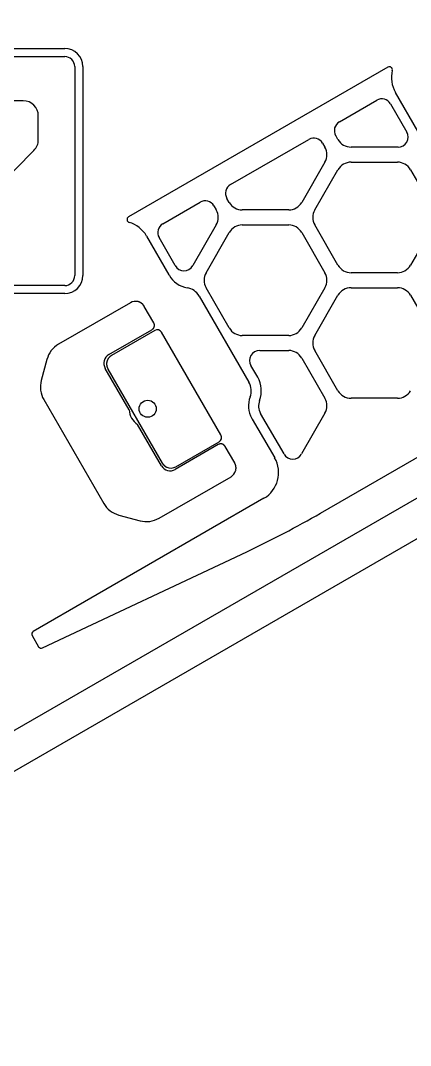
# Model space of a CAD drawing. Extents: x 442 to 745, y 5 to 355.
# Drawn here: x 633.4 to 665.4, y 4.7 to 88.7 of the extents above; entities that cross this region are included whole.
import ezdxf

# ---------------------------------------------------------------- set-up
doc = ezdxf.new("R2010")
doc.units = 0
doc.layers.add('VISIBLE__ANSI_', color=7, linetype='CONTINUOUS')

msp = doc.modelspace()

# ---------------------------------------------------------------- linework, layer by layer
at = {"layer": 'VISIBLE__ANSI_'}
for p, q in [((742.612, 93.859), (593.942, 8.024)), ((593.942, 4.696), (745.495, 92.195)), ((593.225, 86.43), (637.036, 86.43)), ((593.225, 85.771), (637.036, 85.771)), ((637.86, 84.948), (637.86, 67.819)), ((638.519, 84.948), (638.519, 67.819)), ((663.525, 84.904), (642.265, 72.629)), ((665.982, 79.653), (664.144, 82.836)), ((633.64, 82.145), (619.64, 82.145)), ((659.548, 80.42), (662.615, 82.191)), ((663.74, 81.889), (665.071, 79.583)), ((634.875, 78.951), (634.875, 80.91)), ((659.437, 78.966), (659.247, 79.295)), ((650.633, 75.273), (657.052, 78.979)), ((658.177, 78.678), (658.367, 78.348)), ((664.358, 78.348), (660.506, 78.348)), ((628.067, 71.63), (634.513, 78.077)), ((658.367, 77.113), (656.465, 73.819)), ((657.535, 73.201), (659.437, 76.495)), ((660.506, 77.113), (664.31, 77.113)), ((665.38, 76.495), (667.282, 73.201)), ((650.522, 73.819), (650.332, 74.148)), ((645.07, 72.061), (648.137, 73.832)), ((649.262, 73.531), (649.452, 73.201)), ((655.395, 73.201), (651.592, 73.201)), ((649.452, 71.966), (647.526, 68.631)), ((651.592, 71.966), (655.395, 71.966)), ((659.437, 68.672), (657.535, 71.966)), ((667.282, 71.966), (665.38, 68.672)), ((643.747, 71.06), (645.584, 67.877)), ((646.1, 68.631), (644.769, 70.936)), ((648.62, 68.054), (650.522, 71.348)), ((656.465, 71.348), (658.367, 68.054)), ((645.584, 67.877), (645.614, 67.825)), ((664.31, 68.054), (660.506, 68.054)), ((637.036, 66.995), (593.225, 66.995)), ((650.522, 63.525), (648.62, 66.819)), ((658.367, 66.819), (656.465, 63.525)), ((660.506, 66.819), (664.31, 66.819)), ((637.036, 66.336), (593.225, 66.336)), ((642.433, 65.594), (636.539, 62.191)), ((648.061, 66.139), (652.143, 59.07)), ((657.535, 62.907), (659.437, 66.201)), ((665.38, 66.201), (667.282, 62.907)), ((644.34, 63.938), (643.558, 65.293)), ((640.659, 61.337), (644.19, 63.375)), ((644.415, 63.315), (640.884, 61.277)), ((649.836, 54.748), (644.977, 63.164)), ((655.395, 62.907), (651.592, 62.907)), ((653.018, 61.672), (655.395, 61.672)), ((659.437, 58.378), (657.535, 61.672)), ((635.58, 60.941), (635.117, 59.214)), ((656.465, 61.054), (658.367, 57.76)), ((642.319, 56.815), (640.358, 60.212)), ((640.583, 60.152), (645.03, 52.449)), ((652.856, 59.482), (652.305, 60.437)), ((658.012, 48.343), (676.684, 59.124)), ((635.322, 57.651), (640.234, 49.144)), ((664.31, 57.76), (660.506, 57.76)), ((655.015, 53.19), (653.092, 56.52)), ((658.367, 56.525), (656.441, 53.19)), ((644.97, 52.224), (643.008, 55.621)), ((652.379, 56.108), (652.409, 56.056)), ((652.409, 56.056), (654.247, 52.873)), ((649.625, 53.961), (646.094, 51.923)), ((646.155, 52.148), (649.685, 54.186)), ((650.97, 52.455), (650.187, 53.81)), ((644.774, 47.927), (650.668, 51.33)), ((653.357, 49.555), (634.458, 38.643)), ((641.484, 48.184), (643.212, 47.722)), ((635.218, 37.286), (651.959, 45.176)), ((634.367, 38.306), (634.899, 37.386))]:
    msp.add_line(p, q, dxfattribs=at)
for points in [[(643.558, 65.293, 0), (643.556, 65.295, 0), (643.555, 65.298, 0), (643.553, 65.301, 0), (643.552, 65.303, 0), (643.55, 65.306, 0), (643.548, 65.309, 0), (643.547, 65.311, 0), (643.545, 65.314, 0), (643.543, 65.317, 0), (643.542, 65.32, 0), (643.54, 65.322, 0), (643.538, 65.325, 0), (643.536, 65.328, 0), (643.535, 65.33, 0), (643.533, 65.333, 0), (643.531, 65.336, 0), (643.529, 65.338, 0), (643.528, 65.341, 0), (643.526, 65.344, 0), (643.524, 65.346, 0), (643.522, 65.349, 0), (643.52, 65.352, 0), (643.518, 65.354, 0), (643.517, 65.357, 0), (643.515, 65.359, 0), (643.513, 65.362, 0), (643.511, 65.365, 0), (643.509, 65.367, 0), (643.507, 65.37, 0), (643.505, 65.373, 0), (643.503, 65.375, 0), (643.501, 65.378, 0), (643.499, 65.38, 0), (643.497, 65.383, 0), (643.495, 65.386, 0), (643.493, 65.388, 0), (643.491, 65.391, 0), (643.489, 65.393, 0), (643.487, 65.396, 0), (643.485, 65.399, 0), (643.483, 65.401, 0), (643.481, 65.404, 0), (643.479, 65.406, 0), (643.477, 65.409, 0), (643.474, 65.411, 0), (643.472, 65.414, 0), (643.47, 65.416, 0), (643.468, 65.419, 0), (643.466, 65.421, 0), (643.464, 65.424, 0), (643.461, 65.427, 0), (643.459, 65.429, 0), (643.457, 65.431, 0), (643.455, 65.434, 0), (643.452, 65.436, 0), (643.45, 65.439, 0), (643.448, 65.441, 0), (643.445, 65.444, 0), (643.443, 65.446, 0), (643.441, 65.449, 0), (643.439, 65.451, 0), (643.436, 65.454, 0), (643.434, 65.456, 0), (643.431, 65.459, 0), (643.429, 65.461, 0), (643.427, 65.463, 0), (643.424, 65.466, 0), (643.422, 65.468, 0), (643.419, 65.471, 0), (643.417, 65.473, 0), (643.415, 65.475, 0), (643.412, 65.478, 0), (643.41, 65.48, 0), (643.407, 65.482, 0), (643.405, 65.485, 0), (643.402, 65.487, 0), (643.4, 65.489, 0), (643.397, 65.492, 0), (643.394, 65.494, 0), (643.392, 65.496, 0), (643.389, 65.499, 0), (643.387, 65.501, 0), (643.384, 65.503, 0), (643.382, 65.505, 0), (643.379, 65.507, 0), (643.376, 65.51, 0), (643.374, 65.512, 0), (643.371, 65.514, 0), (643.368, 65.516, 0), (643.366, 65.519, 0), (643.363, 65.521, 0), (643.36, 65.523, 0), (643.358, 65.525, 0), (643.355, 65.527, 0), (643.352, 65.529, 0), (643.349, 65.532, 0), (643.347, 65.534, 0), (643.344, 65.536, 0), (643.341, 65.538, 0), (643.338, 65.54, 0), (643.335, 65.542, 0), (643.333, 65.544, 0), (643.33, 65.546, 0), (643.327, 65.548, 0), (643.324, 65.55, 0), (643.321, 65.552, 0), (643.318, 65.555, 0), (643.316, 65.556, 0), (643.313, 65.558, 0), (643.31, 65.561, 0), (643.307, 65.562, 0), (643.304, 65.564, 0), (643.301, 65.566, 0), (643.298, 65.568, 0), (643.295, 65.57, 0), (643.292, 65.572, 0), (643.289, 65.574, 0), (643.286, 65.576, 0), (643.283, 65.578, 0), (643.28, 65.58, 0), (643.277, 65.582, 0), (643.274, 65.583, 0), (643.271, 65.585, 0), (643.268, 65.587, 0), (643.265, 65.589, 0), (643.262, 65.591, 0), (643.259, 65.593, 0), (643.256, 65.594, 0), (643.253, 65.596, 0), (643.25, 65.598, 0), (643.247, 65.6, 0), (643.244, 65.601, 0), (643.24, 65.603, 0), (643.237, 65.605, 0), (643.234, 65.606, 0), (643.231, 65.608, 0), (643.228, 65.61, 0), (643.225, 65.611, 0), (643.222, 65.613, 0), (643.218, 65.615, 0), (643.215, 65.616, 0), (643.212, 65.618, 0), (643.209, 65.619, 0), (643.206, 65.621, 0), (643.202, 65.623, 0), (643.199, 65.624, 0), (643.196, 65.626, 0), (643.193, 65.627, 0), (643.189, 65.629, 0), (643.186, 65.63, 0), (643.183, 65.632, 0), (643.18, 65.633, 0), (643.176, 65.635, 0), (643.173, 65.636, 0), (643.17, 65.638, 0), (643.166, 65.639, 0), (643.163, 65.64, 0), (643.16, 65.642, 0), (643.156, 65.643, 0), (643.153, 65.644, 0), (643.15, 65.646, 0), (643.146, 65.647, 0), (643.143, 65.648, 0), (643.14, 65.65, 0), (643.136, 65.651, 0), (643.133, 65.652, 0), (643.129, 65.653, 0), (643.126, 65.655, 0), (643.123, 65.656, 0), (643.119, 65.657, 0), (643.116, 65.658, 0), (643.112, 65.66, 0), (643.109, 65.661, 0), (643.106, 65.662, 0), (643.102, 65.663, 0), (643.099, 65.664, 0), (643.095, 65.665, 0), (643.092, 65.666, 0), (643.088, 65.668, 0), (643.085, 65.668, 0), (643.081, 65.67, 0), (643.078, 65.671, 0), (643.074, 65.672, 0), (643.071, 65.673, 0), (643.067, 65.674, 0), (643.064, 65.675, 0), (643.06, 65.676, 0), (643.057, 65.677, 0), (643.053, 65.677, 0), (643.05, 65.678, 0), (643.046, 65.679, 0)], [(644.294, 63.461, 0), (644.296, 63.463, 0), (644.297, 63.465, 0), (644.299, 63.466, 0), (644.3, 63.468, 0), (644.302, 63.47, 0), (644.303, 63.472, 0), (644.304, 63.474, 0), (644.306, 63.475, 0), (644.307, 63.477, 0), (644.309, 63.479, 0), (644.31, 63.481, 0), (644.311, 63.482, 0), (644.313, 63.484, 0), (644.314, 63.486, 0), (644.315, 63.488, 0), (644.317, 63.49, 0), (644.318, 63.492, 0), (644.319, 63.493, 0), (644.321, 63.495, 0), (644.322, 63.497, 0), (644.323, 63.499, 0), (644.325, 63.501, 0), (644.326, 63.502, 0), (644.327, 63.504, 0), (644.328, 63.506, 0), (644.329, 63.508, 0), (644.331, 63.51, 0), (644.332, 63.512, 0), (644.333, 63.514, 0), (644.334, 63.516, 0), (644.335, 63.517, 0), (644.336, 63.519, 0), (644.338, 63.521, 0), (644.339, 63.523, 0), (644.34, 63.525, 0), (644.341, 63.527, 0), (644.342, 63.529, 0), (644.343, 63.531, 0), (644.344, 63.533, 0), (644.345, 63.535, 0), (644.346, 63.536, 0), (644.347, 63.538, 0), (644.348, 63.54, 0), (644.349, 63.542, 0), (644.35, 63.544, 0), (644.351, 63.546, 0), (644.352, 63.548, 0), (644.353, 63.55, 0), (644.354, 63.552, 0), (644.355, 63.554, 0), (644.356, 63.556, 0), (644.357, 63.558, 0), (644.358, 63.559, 0), (644.359, 63.561, 0), (644.359, 63.563, 0), (644.36, 63.565, 0), (644.361, 63.567, 0), (644.362, 63.569, 0), (644.363, 63.571, 0), (644.364, 63.573, 0), (644.365, 63.575, 0), (644.365, 63.577, 0), (644.366, 63.579, 0), (644.367, 63.581, 0), (644.368, 63.583, 0), (644.368, 63.585, 0), (644.369, 63.587, 0), (644.37, 63.589, 0), (644.371, 63.591, 0), (644.371, 63.593, 0), (644.372, 63.595, 0), (644.373, 63.597, 0), (644.373, 63.599, 0), (644.374, 63.601, 0), (644.375, 63.603, 0), (644.375, 63.605, 0), (644.376, 63.607, 0), (644.377, 63.609, 0), (644.377, 63.611, 0), (644.378, 63.612, 0), (644.378, 63.614, 0), (644.379, 63.617, 0), (644.38, 63.618, 0), (644.38, 63.62, 0), (644.381, 63.623, 0), (644.381, 63.624, 0), (644.382, 63.626, 0), (644.382, 63.628, 0), (644.383, 63.63, 0), (644.383, 63.632, 0), (644.384, 63.634, 0), (644.384, 63.636, 0), (644.385, 63.638, 0), (644.385, 63.64, 0), (644.386, 63.642, 0), (644.386, 63.644, 0), (644.386, 63.646, 0), (644.387, 63.648, 0), (644.387, 63.65, 0), (644.388, 63.652, 0), (644.388, 63.654, 0), (644.388, 63.656, 0), (644.389, 63.658, 0), (644.389, 63.66, 0), (644.39, 63.662, 0), (644.39, 63.664, 0), (644.39, 63.666, 0), (644.391, 63.668, 0), (644.391, 63.67, 0), (644.391, 63.672, 0), (644.391, 63.674, 0), (644.392, 63.676, 0), (644.392, 63.678, 0), (644.392, 63.68, 0), (644.392, 63.682, 0), (644.393, 63.684, 0), (644.393, 63.686, 0), (644.393, 63.688, 0), (644.393, 63.69, 0), (644.393, 63.692, 0), (644.394, 63.694, 0), (644.394, 63.696, 0), (644.394, 63.698, 0), (644.394, 63.7, 0), (644.394, 63.702, 0), (644.394, 63.704, 0), (644.395, 63.706, 0), (644.395, 63.708, 0), (644.395, 63.71, 0), (644.395, 63.712, 0), (644.395, 63.714, 0), (644.395, 63.716, 0), (644.395, 63.718, 0), (644.395, 63.72, 0), (644.395, 63.722, 0), (644.395, 63.724, 0), (644.395, 63.726, 0), (644.395, 63.728, 0), (644.395, 63.73, 0), (644.395, 63.732, 0), (644.395, 63.733, 0), (644.395, 63.736, 0), (644.395, 63.737, 0), (644.395, 63.739, 0), (644.395, 63.741, 0), (644.395, 63.743, 0), (644.395, 63.745, 0), (644.395, 63.747, 0), (644.395, 63.749, 0), (644.395, 63.751, 0), (644.395, 63.753, 0), (644.395, 63.755, 0), (644.394, 63.757, 0), (644.394, 63.759, 0), (644.394, 63.761, 0), (644.394, 63.763, 0), (644.394, 63.765, 0), (644.394, 63.767, 0), (644.394, 63.769, 0), (644.393, 63.77, 0), (644.393, 63.772, 0), (644.393, 63.774, 0), (644.393, 63.776, 0), (644.393, 63.778, 0), (644.392, 63.78, 0), (644.392, 63.782, 0), (644.392, 63.784, 0), (644.392, 63.786, 0), (644.391, 63.788, 0), (644.391, 63.789, 0), (644.391, 63.791, 0), (644.391, 63.793, 0), (644.39, 63.795, 0), (644.39, 63.797, 0), (644.39, 63.799, 0), (644.389, 63.801, 0), (644.389, 63.803, 0), (644.389, 63.804, 0), (644.388, 63.806, 0), (644.388, 63.808, 0), (644.388, 63.81, 0), (644.387, 63.812, 0), (644.387, 63.814, 0), (644.387, 63.816, 0), (644.386, 63.818, 0), (644.386, 63.819, 0), (644.385, 63.821, 0), (644.385, 63.823, 0), (644.384, 63.825, 0), (644.384, 63.827, 0), (644.384, 63.829, 0), (644.383, 63.831, 0), (644.383, 63.832, 0), (644.382, 63.834, 0), (644.382, 63.836, 0), (644.381, 63.838, 0), (644.381, 63.84, 0), (644.38, 63.841, 0), (644.38, 63.843, 0), (644.379, 63.845, 0), (644.379, 63.847, 0), (644.378, 63.849, 0), (644.378, 63.85, 0), (644.377, 63.852, 0), (644.377, 63.854, 0), (644.376, 63.856, 0), (644.376, 63.858, 0), (644.375, 63.859, 0), (644.374, 63.861, 0), (644.374, 63.863, 0), (644.373, 63.865, 0), (644.373, 63.866, 0), (644.372, 63.868, 0), (644.371, 63.87, 0), (644.371, 63.872, 0), (644.37, 63.873, 0), (644.37, 63.875, 0), (644.369, 63.877, 0), (644.368, 63.879, 0), (644.368, 63.88, 0), (644.367, 63.882, 0), (644.366, 63.884, 0), (644.366, 63.885, 0), (644.365, 63.887, 0), (644.364, 63.889, 0), (644.363, 63.891, 0), (644.363, 63.892, 0), (644.362, 63.894, 0), (644.361, 63.895, 0), (644.361, 63.897, 0), (644.36, 63.899, 0), (644.359, 63.901, 0), (644.358, 63.902, 0), (644.358, 63.904, 0), (644.357, 63.906, 0), (644.356, 63.907, 0), (644.355, 63.909, 0), (644.355, 63.91, 0), (644.354, 63.912, 0), (644.353, 63.914, 0), (644.352, 63.915, 0), (644.351, 63.917, 0), (644.351, 63.919, 0), (644.35, 63.92, 0), (644.349, 63.922, 0), (644.348, 63.923, 0), (644.347, 63.925, 0), (644.346, 63.927, 0), (644.346, 63.928, 0), (644.345, 63.93, 0), (644.344, 63.931, 0), (644.343, 63.933, 0), (644.342, 63.934, 0), (644.341, 63.936, 0), (644.34, 63.938, 0)], [(640.476, 60.636, 0), (640.475, 60.632, 0), (640.475, 60.627, 0), (640.475, 60.623, 0), (640.474, 60.619, 0), (640.474, 60.615, 0), (640.474, 60.611, 0), (640.474, 60.607, 0), (640.473, 60.602, 0), (640.473, 60.598, 0), (640.473, 60.594, 0), (640.473, 60.59, 0), (640.473, 60.586, 0), (640.473, 60.582, 0), (640.473, 60.578, 0), (640.473, 60.573, 0), (640.473, 60.569, 0), (640.473, 60.565, 0), (640.473, 60.561, 0), (640.473, 60.557, 0), (640.473, 60.553, 0), (640.473, 60.549, 0), (640.473, 60.544, 0), (640.473, 60.54, 0), (640.473, 60.536, 0), (640.473, 60.532, 0), (640.473, 60.528, 0), (640.474, 60.524, 0), (640.474, 60.52, 0), (640.474, 60.516, 0), (640.474, 60.512, 0), (640.475, 60.508, 0), (640.475, 60.504, 0), (640.475, 60.5, 0), (640.475, 60.495, 0), (640.476, 60.491, 0), (640.476, 60.487, 0), (640.477, 60.483, 0), (640.477, 60.479, 0), (640.477, 60.475, 0), (640.478, 60.471, 0), (640.478, 60.467, 0), (640.479, 60.463, 0), (640.479, 60.459, 0), (640.48, 60.455, 0), (640.48, 60.451, 0), (640.481, 60.447, 0), (640.482, 60.443, 0), (640.482, 60.439, 0), (640.483, 60.435, 0), (640.483, 60.431, 0), (640.484, 60.427, 0), (640.485, 60.423, 0), (640.485, 60.419, 0), (640.486, 60.416, 0), (640.487, 60.412, 0), (640.488, 60.408, 0), (640.488, 60.404, 0), (640.489, 60.4, 0), (640.49, 60.396, 0), (640.491, 60.392, 0), (640.492, 60.388, 0), (640.492, 60.384, 0), (640.493, 60.38, 0), (640.494, 60.377, 0), (640.495, 60.373, 0), (640.496, 60.369, 0), (640.497, 60.365, 0), (640.498, 60.361, 0), (640.499, 60.357, 0), (640.5, 60.353, 0), (640.501, 60.35, 0), (640.502, 60.346, 0), (640.503, 60.342, 0), (640.504, 60.338, 0), (640.505, 60.335, 0), (640.506, 60.331, 0), (640.507, 60.327, 0), (640.509, 60.323, 0), (640.51, 60.319, 0), (640.511, 60.316, 0), (640.512, 60.312, 0), (640.513, 60.308, 0), (640.514, 60.305, 0), (640.516, 60.301, 0), (640.517, 60.297, 0), (640.518, 60.294, 0), (640.519, 60.29, 0), (640.521, 60.286, 0), (640.522, 60.283, 0), (640.523, 60.279, 0), (640.525, 60.275, 0), (640.526, 60.272, 0), (640.527, 60.268, 0), (640.529, 60.264, 0), (640.53, 60.261, 0), (640.532, 60.257, 0), (640.533, 60.254, 0), (640.535, 60.25, 0), (640.536, 60.247, 0), (640.537, 60.243, 0), (640.539, 60.239, 0), (640.54, 60.236, 0), (640.542, 60.233, 0), (640.544, 60.229, 0), (640.545, 60.225, 0), (640.547, 60.222, 0), (640.548, 60.219, 0), (640.55, 60.215, 0), (640.551, 60.212, 0), (640.553, 60.208, 0), (640.555, 60.205, 0), (640.556, 60.201, 0), (640.558, 60.198, 0), (640.56, 60.195, 0), (640.561, 60.191, 0), (640.563, 60.188, 0), (640.565, 60.184, 0), (640.567, 60.181, 0), (640.568, 60.178, 0), (640.57, 60.175, 0), (640.572, 60.171, 0), (640.574, 60.168, 0), (640.575, 60.165, 0), (640.577, 60.161, 0), (640.579, 60.158, 0), (640.581, 60.155, 0), (640.583, 60.152, 0)], [(650.187, 53.81, 0), (650.186, 53.812, 0), (650.185, 53.813, 0), (650.185, 53.815, 0), (650.184, 53.816, 0), (650.183, 53.818, 0), (650.182, 53.819, 0), (650.181, 53.821, 0), (650.18, 53.822, 0), (650.179, 53.824, 0), (650.178, 53.826, 0), (650.177, 53.827, 0), (650.176, 53.829, 0), (650.175, 53.83, 0), (650.174, 53.832, 0), (650.173, 53.833, 0), (650.172, 53.835, 0), (650.171, 53.836, 0), (650.17, 53.838, 0), (650.169, 53.839, 0), (650.168, 53.841, 0), (650.167, 53.842, 0), (650.166, 53.844, 0), (650.165, 53.845, 0), (650.164, 53.847, 0), (650.162, 53.848, 0), (650.161, 53.849, 0), (650.16, 53.851, 0), (650.159, 53.852, 0), (650.158, 53.854, 0), (650.157, 53.855, 0), (650.156, 53.857, 0), (650.155, 53.858, 0), (650.154, 53.86, 0), (650.152, 53.861, 0), (650.151, 53.862, 0), (650.15, 53.864, 0), (650.149, 53.865, 0), (650.148, 53.867, 0), (650.147, 53.868, 0), (650.145, 53.87, 0), (650.144, 53.871, 0), (650.143, 53.873, 0), (650.142, 53.874, 0), (650.141, 53.875, 0), (650.139, 53.877, 0), (650.138, 53.878, 0), (650.137, 53.879, 0), (650.136, 53.881, 0), (650.134, 53.882, 0), (650.133, 53.884, 0), (650.132, 53.885, 0), (650.131, 53.886, 0), (650.129, 53.888, 0), (650.128, 53.889, 0), (650.127, 53.89, 0), (650.125, 53.892, 0), (650.124, 53.893, 0), (650.123, 53.894, 0), (650.121, 53.896, 0), (650.12, 53.897, 0), (650.119, 53.898, 0), (650.117, 53.9, 0), (650.116, 53.901, 0), (650.115, 53.902, 0), (650.113, 53.904, 0), (650.112, 53.905, 0), (650.11, 53.906, 0), (650.109, 53.907, 0), (650.108, 53.909, 0), (650.106, 53.91, 0), (650.105, 53.911, 0), (650.103, 53.913, 0), (650.102, 53.914, 0), (650.101, 53.915, 0), (650.099, 53.916, 0), (650.098, 53.917, 0), (650.096, 53.919, 0), (650.095, 53.92, 0), (650.093, 53.921, 0), (650.092, 53.922, 0), (650.09, 53.924, 0), (650.089, 53.925, 0), (650.087, 53.926, 0), (650.086, 53.927, 0), (650.084, 53.928, 0), (650.083, 53.929, 0), (650.081, 53.931, 0), (650.08, 53.932, 0), (650.078, 53.933, 0), (650.077, 53.934, 0), (650.075, 53.935, 0), (650.074, 53.937, 0), (650.072, 53.938, 0), (650.071, 53.939, 0), (650.069, 53.94, 0), (650.067, 53.941, 0), (650.066, 53.942, 0), (650.064, 53.943, 0), (650.063, 53.944, 0), (650.061, 53.945, 0), (650.06, 53.947, 0), (650.058, 53.948, 0), (650.056, 53.949, 0), (650.055, 53.95, 0), (650.053, 53.951, 0), (650.051, 53.952, 0), (650.05, 53.953, 0), (650.048, 53.954, 0), (650.046, 53.955, 0), (650.045, 53.956, 0), (650.043, 53.957, 0), (650.041, 53.958, 0), (650.04, 53.959, 0), (650.038, 53.96, 0), (650.036, 53.961, 0), (650.035, 53.962, 0), (650.033, 53.963, 0), (650.031, 53.964, 0), (650.03, 53.965, 0), (650.028, 53.966, 0), (650.026, 53.967, 0), (650.024, 53.968, 0), (650.023, 53.969, 0), (650.021, 53.969, 0), (650.019, 53.97, 0), (650.017, 53.971, 0), (650.016, 53.972, 0), (650.014, 53.973, 0), (650.012, 53.974, 0), (650.01, 53.975, 0), (650.009, 53.976, 0), (650.007, 53.977, 0), (650.005, 53.977, 0), (650.003, 53.978, 0), (650.001, 53.979, 0), (650, 53.98, 0), (649.998, 53.981, 0), (649.996, 53.981, 0), (649.994, 53.982, 0), (649.992, 53.983, 0), (649.99, 53.984, 0), (649.989, 53.985, 0), (649.987, 53.985, 0), (649.985, 53.986, 0), (649.983, 53.987, 0), (649.981, 53.988, 0), (649.979, 53.988, 0), (649.977, 53.989, 0), (649.975, 53.99, 0), (649.974, 53.991, 0), (649.972, 53.991, 0), (649.97, 53.992, 0), (649.968, 53.993, 0), (649.966, 53.993, 0), (649.964, 53.994, 0), (649.962, 53.995, 0), (649.96, 53.995, 0), (649.958, 53.996, 0), (649.956, 53.996, 0), (649.954, 53.997, 0), (649.952, 53.998, 0), (649.95, 53.998, 0), (649.948, 53.999, 0), (649.946, 53.999, 0), (649.945, 54, 0), (649.943, 54.001, 0), (649.941, 54.001, 0), (649.939, 54.002, 0), (649.937, 54.002, 0), (649.935, 54.003, 0), (649.933, 54.003, 0), (649.931, 54.004, 0), (649.929, 54.004, 0), (649.927, 54.005, 0), (649.925, 54.005, 0), (649.923, 54.006, 0), (649.921, 54.006, 0), (649.918, 54.007, 0), (649.916, 54.007, 0), (649.914, 54.008, 0), (649.912, 54.008, 0), (649.91, 54.008, 0), (649.908, 54.009, 0), (649.906, 54.009, 0), (649.904, 54.01, 0), (649.902, 54.01, 0), (649.9, 54.01, 0), (649.898, 54.011, 0), (649.896, 54.011, 0), (649.894, 54.011, 0), (649.892, 54.012, 0), (649.89, 54.012, 0), (649.888, 54.012, 0), (649.885, 54.013, 0), (649.883, 54.013, 0), (649.881, 54.013, 0), (649.879, 54.013, 0), (649.877, 54.014, 0), (649.875, 54.014, 0), (649.873, 54.014, 0), (649.871, 54.014, 0), (649.869, 54.014, 0), (649.866, 54.015, 0), (649.864, 54.015, 0), (649.862, 54.015, 0), (649.86, 54.015, 0), (649.858, 54.015, 0), (649.856, 54.015, 0), (649.854, 54.016, 0), (649.851, 54.016, 0), (649.849, 54.016, 0), (649.847, 54.016, 0), (649.845, 54.016, 0), (649.843, 54.016, 0), (649.841, 54.016, 0), (649.838, 54.016, 0), (649.836, 54.016, 0), (649.834, 54.016, 0), (649.832, 54.016, 0), (649.83, 54.016, 0), (649.828, 54.016, 0), (649.825, 54.016, 0), (649.823, 54.016, 0), (649.821, 54.016, 0), (649.819, 54.016, 0), (649.817, 54.016, 0), (649.814, 54.016, 0), (649.812, 54.016, 0), (649.81, 54.016, 0), (649.808, 54.016, 0), (649.806, 54.015, 0), (649.803, 54.015, 0), (649.801, 54.015, 0), (649.799, 54.015, 0), (649.797, 54.015, 0), (649.794, 54.014, 0), (649.792, 54.014, 0), (649.79, 54.014, 0), (649.788, 54.014, 0), (649.785, 54.014, 0), (649.783, 54.013, 0), (649.781, 54.013, 0), (649.779, 54.013, 0), (649.776, 54.013, 0), (649.774, 54.012, 0), (649.772, 54.012, 0), (649.77, 54.012, 0), (649.767, 54.011, 0), (649.765, 54.011, 0), (649.763, 54.011, 0), (649.761, 54.01, 0), (649.758, 54.01, 0), (649.756, 54.009, 0), (649.754, 54.009, 0), (649.752, 54.008, 0)], [(645.03, 52.449, 0), (645.032, 52.446, 0), (645.034, 52.443, 0), (645.035, 52.44, 0), (645.037, 52.436, 0), (645.039, 52.433, 0), (645.041, 52.43, 0), (645.043, 52.427, 0), (645.045, 52.423, 0), (645.047, 52.42, 0), (645.049, 52.417, 0), (645.051, 52.414, 0), (645.053, 52.411, 0), (645.056, 52.408, 0), (645.058, 52.404, 0), (645.06, 52.401, 0), (645.062, 52.398, 0), (645.064, 52.395, 0), (645.066, 52.392, 0), (645.068, 52.389, 0), (645.071, 52.386, 0), (645.073, 52.383, 0), (645.075, 52.38, 0), (645.077, 52.377, 0), (645.079, 52.373, 0), (645.082, 52.37, 0), (645.084, 52.367, 0), (645.086, 52.364, 0), (645.089, 52.361, 0), (645.091, 52.358, 0), (645.093, 52.355, 0), (645.096, 52.352, 0), (645.098, 52.349, 0), (645.101, 52.346, 0), (645.103, 52.343, 0), (645.105, 52.34, 0), (645.108, 52.337, 0), (645.11, 52.334, 0), (645.113, 52.331, 0), (645.115, 52.328, 0), (645.118, 52.325, 0), (645.12, 52.322, 0), (645.123, 52.319, 0), (645.126, 52.316, 0), (645.128, 52.313, 0), (645.131, 52.311, 0), (645.133, 52.308, 0), (645.136, 52.305, 0), (645.139, 52.302, 0), (645.141, 52.299, 0), (645.144, 52.296, 0), (645.147, 52.293, 0), (645.149, 52.291, 0), (645.152, 52.288, 0), (645.155, 52.285, 0), (645.158, 52.282, 0), (645.16, 52.279, 0), (645.163, 52.276, 0), (645.166, 52.274, 0), (645.169, 52.271, 0), (645.172, 52.268, 0), (645.175, 52.265, 0), (645.177, 52.263, 0), (645.18, 52.26, 0), (645.183, 52.257, 0), (645.186, 52.255, 0), (645.189, 52.252, 0), (645.192, 52.249, 0), (645.195, 52.247, 0), (645.198, 52.244, 0), (645.201, 52.241, 0), (645.204, 52.239, 0), (645.207, 52.236, 0), (645.21, 52.233, 0), (645.213, 52.231, 0), (645.216, 52.228, 0), (645.219, 52.226, 0), (645.222, 52.223, 0), (645.225, 52.221, 0), (645.229, 52.218, 0), (645.232, 52.216, 0), (645.235, 52.213, 0), (645.238, 52.211, 0), (645.241, 52.208, 0), (645.244, 52.206, 0), (645.248, 52.203, 0), (645.251, 52.201, 0), (645.254, 52.199, 0), (645.257, 52.196, 0), (645.261, 52.194, 0), (645.264, 52.191, 0), (645.267, 52.189, 0), (645.271, 52.187, 0), (645.274, 52.184, 0), (645.277, 52.182, 0), (645.281, 52.18, 0), (645.284, 52.177, 0), (645.287, 52.175, 0), (645.291, 52.173, 0), (645.294, 52.171, 0), (645.298, 52.168, 0), (645.301, 52.166, 0), (645.305, 52.164, 0), (645.308, 52.162, 0), (645.312, 52.16, 0), (645.315, 52.157, 0), (645.319, 52.155, 0), (645.322, 52.153, 0), (645.326, 52.151, 0), (645.329, 52.149, 0), (645.333, 52.147, 0), (645.336, 52.145, 0), (645.34, 52.143, 0), (645.344, 52.141, 0), (645.347, 52.139, 0), (645.351, 52.137, 0), (645.355, 52.135, 0), (645.358, 52.133, 0), (645.362, 52.131, 0), (645.366, 52.129, 0), (645.369, 52.127, 0), (645.373, 52.125, 0), (645.377, 52.123, 0), (645.38, 52.121, 0), (645.384, 52.12, 0), (645.388, 52.118, 0), (645.392, 52.116, 0), (645.396, 52.114, 0)], [(651.049, 51.819, 0), (651.05, 51.822, 0), (651.051, 51.826, 0), (651.052, 51.829, 0), (651.053, 51.833, 0), (651.053, 51.836, 0), (651.054, 51.84, 0), (651.055, 51.843, 0), (651.056, 51.847, 0), (651.057, 51.85, 0), (651.058, 51.854, 0), (651.059, 51.858, 0), (651.059, 51.861, 0), (651.06, 51.865, 0), (651.061, 51.868, 0), (651.062, 51.872, 0), (651.063, 51.875, 0), (651.063, 51.879, 0), (651.064, 51.882, 0), (651.065, 51.886, 0), (651.065, 51.889, 0), (651.066, 51.893, 0), (651.067, 51.897, 0), (651.067, 51.9, 0), (651.068, 51.904, 0), (651.069, 51.907, 0), (651.069, 51.911, 0), (651.07, 51.914, 0), (651.07, 51.918, 0), (651.071, 51.922, 0), (651.071, 51.925, 0), (651.072, 51.929, 0), (651.072, 51.932, 0), (651.073, 51.936, 0), (651.073, 51.939, 0), (651.074, 51.943, 0), (651.074, 51.947, 0), (651.075, 51.95, 0), (651.075, 51.954, 0), (651.075, 51.957, 0), (651.076, 51.961, 0), (651.076, 51.964, 0), (651.076, 51.968, 0), (651.077, 51.971, 0), (651.077, 51.975, 0), (651.077, 51.979, 0), (651.078, 51.982, 0), (651.078, 51.986, 0), (651.078, 51.989, 0), (651.078, 51.993, 0), (651.078, 51.996, 0), (651.079, 52, 0), (651.079, 52.004, 0), (651.079, 52.007, 0), (651.079, 52.011, 0), (651.079, 52.014, 0), (651.079, 52.018, 0), (651.08, 52.022, 0), (651.08, 52.025, 0), (651.08, 52.029, 0), (651.08, 52.032, 0), (651.08, 52.036, 0), (651.08, 52.039, 0), (651.08, 52.043, 0), (651.08, 52.046, 0), (651.08, 52.05, 0), (651.08, 52.053, 0), (651.08, 52.057, 0), (651.08, 52.061, 0), (651.08, 52.064, 0), (651.08, 52.068, 0), (651.079, 52.071, 0), (651.079, 52.075, 0), (651.079, 52.078, 0), (651.079, 52.082, 0), (651.079, 52.085, 0), (651.079, 52.089, 0), (651.078, 52.092, 0), (651.078, 52.096, 0), (651.078, 52.099, 0), (651.078, 52.103, 0), (651.078, 52.106, 0), (651.077, 52.11, 0), (651.077, 52.113, 0), (651.077, 52.117, 0), (651.076, 52.12, 0), (651.076, 52.124, 0), (651.076, 52.127, 0), (651.075, 52.131, 0), (651.075, 52.134, 0), (651.075, 52.138, 0), (651.074, 52.141, 0), (651.074, 52.145, 0), (651.073, 52.148, 0), (651.073, 52.152, 0), (651.072, 52.155, 0), (651.072, 52.158, 0), (651.071, 52.162, 0), (651.071, 52.165, 0), (651.07, 52.169, 0), (651.07, 52.172, 0), (651.069, 52.176, 0), (651.069, 52.179, 0), (651.068, 52.182, 0), (651.067, 52.186, 0), (651.067, 52.189, 0), (651.066, 52.193, 0), (651.066, 52.196, 0), (651.065, 52.2, 0), (651.064, 52.203, 0), (651.064, 52.206, 0), (651.063, 52.21, 0), (651.062, 52.213, 0), (651.061, 52.216, 0), (651.061, 52.22, 0), (651.06, 52.223, 0), (651.059, 52.226, 0), (651.058, 52.23, 0), (651.058, 52.233, 0), (651.057, 52.236, 0), (651.056, 52.24, 0), (651.055, 52.243, 0), (651.054, 52.246, 0), (651.054, 52.25, 0), (651.053, 52.253, 0), (651.052, 52.256, 0), (651.051, 52.259, 0), (651.05, 52.263, 0), (651.049, 52.266, 0), (651.048, 52.269, 0), (651.047, 52.273, 0), (651.046, 52.276, 0), (651.045, 52.279, 0), (651.044, 52.282, 0), (651.043, 52.285, 0), (651.042, 52.289, 0), (651.041, 52.292, 0), (651.04, 52.295, 0), (651.039, 52.298, 0), (651.038, 52.301, 0), (651.037, 52.305, 0), (651.036, 52.308, 0), (651.035, 52.311, 0), (651.034, 52.314, 0), (651.033, 52.317, 0), (651.032, 52.32, 0), (651.031, 52.324, 0), (651.03, 52.327, 0), (651.028, 52.33, 0), (651.027, 52.333, 0), (651.026, 52.336, 0), (651.025, 52.339, 0), (651.024, 52.342, 0), (651.022, 52.345, 0), (651.021, 52.348, 0), (651.02, 52.351, 0), (651.019, 52.354, 0), (651.018, 52.357, 0), (651.016, 52.36, 0), (651.015, 52.363, 0), (651.014, 52.367, 0), (651.013, 52.37, 0), (651.011, 52.373, 0), (651.01, 52.376, 0), (651.009, 52.378, 0), (651.007, 52.381, 0), (651.006, 52.384, 0), (651.005, 52.387, 0), (651.003, 52.39, 0), (651.002, 52.393, 0), (651, 52.396, 0), (650.999, 52.399, 0), (650.998, 52.402, 0), (650.996, 52.405, 0), (650.995, 52.408, 0), (650.993, 52.411, 0), (650.992, 52.413, 0), (650.991, 52.416, 0), (650.989, 52.419, 0), (650.988, 52.422, 0), (650.986, 52.425, 0), (650.985, 52.428, 0), (650.983, 52.43, 0), (650.982, 52.433, 0), (650.98, 52.436, 0), (650.979, 52.439, 0), (650.977, 52.441, 0), (650.976, 52.444, 0), (650.974, 52.447, 0), (650.973, 52.45, 0), (650.971, 52.453, 0), (650.97, 52.455, 0)]]:
    msp.add_polyline3d(points, dxfattribs=at)
msp.add_circle((643.84, 56.897), 0.7, dxfattribs=at)
for centre, radius, start, end in [((637.036, 84.948), 1.482, 0, 90), ((637.036, 84.948), 0.824, 0, 90), ((663.649, 84.69), 0.247, 346.18685, 120), ((666.248, 84.051), 2.429, 166.18685, 210), ((633.64, 80.91), 1.235, 0, 90), ((663.026, 81.477), 0.824, 30, 120), ((659.96, 79.707), 0.824, 120, 210), ((657.464, 78.266), 0.824, 30, 120), ((664.358, 79.172), 0.824, 270, 30), ((633.64, 78.951), 1.235, 315, 0), ((657.297, 77.731), 1.235, 330, 30), ((660.506, 79.583), 1.235, 210, 270), ((660.506, 75.878), 1.235, 90, 150), ((664.31, 75.878), 1.235, 30, 90), ((651.045, 74.56), 0.824, 120, 210), ((648.549, 73.119), 0.824, 30, 120), ((648.382, 72.584), 1.235, 330, 30), ((651.592, 74.436), 1.235, 210, 270), ((655.395, 74.436), 1.235, 270, 330), ((658.605, 72.584), 1.235, 150, 210), ((642.389, 72.415), 0.247, 120, 253.81315), ((641.643, 69.845), 2.429, 30, 73.81315), ((645.482, 71.348), 0.824, 120, 210), ((651.592, 70.731), 1.235, 90, 150), ((655.395, 70.731), 1.235, 30, 90), ((646.813, 69.042), 0.824, 210, 330), ((660.506, 69.289), 1.235, 210, 270), ((664.31, 69.289), 1.235, 270, 330), ((637.036, 67.819), 1.482, 270, 0), ((637.036, 67.819), 0.824, 270, 0), ((647.397, 68.854), 2.059, 210.00001, 260.87963), ((649.69, 67.437), 1.235, 150, 210), ((657.297, 67.437), 1.235, 330, 30), ((646.849, 65.439), 1.4, 30, 80.87963), ((660.506, 65.584), 1.235, 90, 150), ((664.31, 65.584), 1.235, 30, 90), ((642.845, 64.881), 0.824, 75.82233, 119.99998), ((643.984, 63.732), 0.412, 299.99998, 318.92529), ((644.62, 62.958), 0.412, 29.99998, 119.99998), ((651.592, 64.142), 1.235, 210, 270), ((655.395, 64.142), 1.235, 270, 330), ((637.568, 60.408), 2.059, 119.99998, 164.99998), ((658.605, 62.29), 1.235, 150, 210), ((653.018, 60.848), 0.824, 90, 210), ((655.395, 60.437), 1.235, 30, 90), ((641.071, 60.624), 0.824, 119.99998, 209.99998), ((641.296, 60.563), 0.824, 119.99998, 174.94918), ((637.105, 58.681), 2.059, 164.99998, 209.99998), ((650.93, 58.37), 1.4, 339.12041, 30), ((650.93, 58.37), 2.224, 339.12042, 30), ((660.506, 58.995), 1.235, 210, 270), ((664.31, 58.995), 1.235, 270, 330), ((654.162, 57.137), 2.059, 159.12041, 210.00001), ((654.162, 57.137), 1.235, 159.12042, 210), ((657.297, 57.143), 1.235, 330, 30), ((643.84, 56.897), 1.524, 183.11193, 236.88803), ((649.479, 54.543), 0.412, 299.99998, 29.99998), ((649.831, 53.604), 0.412, 101.07467, 119.99998), ((655.728, 53.601), 0.824, 210, 330), ((645.683, 52.636), 0.824, 209.99998, 299.99998), ((645.743, 52.861), 0.824, 245.05079, 299.99998), ((652.143, 51.659), 2.429, 300, 30), ((650.256, 52.043), 0.824, 299.99998, 344.17763), ((642.017, 50.173), 2.059, 209.99998, 254.99998), ((643.745, 49.71), 2.059, 254.99998, 299.99998), ((616.919, 119.52), 82.187, 295.2363, 300), ((634.581, 38.429), 0.247, 120, 210), ((635.113, 37.509), 0.247, 210, 295.2363)]:
    msp.add_arc(centre, radius, start, end, dxfattribs=at)

doc.saveas('drawing.dxf')
